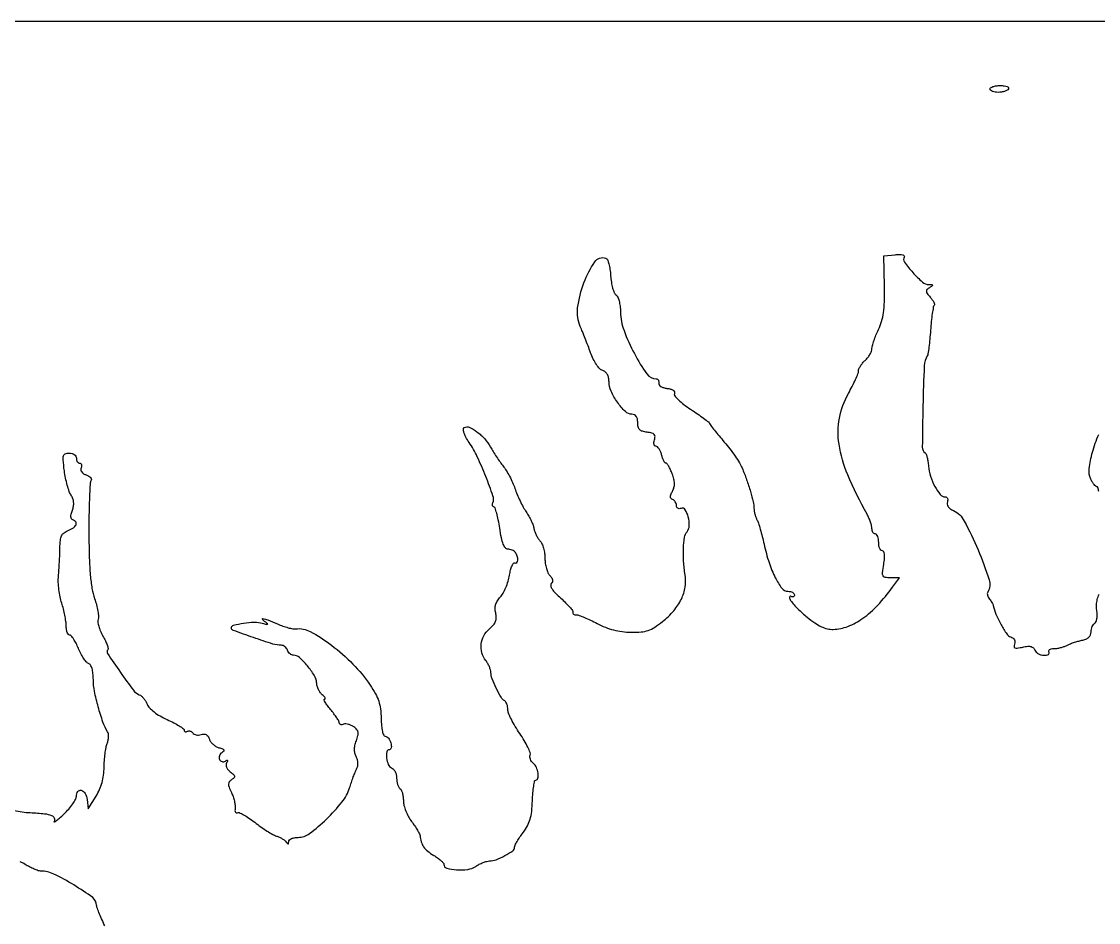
# Model space of a CAD drawing. Extents: x 0 to 1938, y 0 to 2000.
# Drawn here: x 1299.7 to 1619.2, y 1732.8 to 2000 of the extents above; entities that cross this region are included whole.
import ezdxf

# ---------------------------------------------------------------- set-up
doc = ezdxf.new("R2010")
doc.units = 0

msp = doc.modelspace()

# ---------------------------------------------------------------- linework, layer by layer
msp.add_lwpolyline([(1938, 2000), (969, 2000)])
msp.add_lwpolyline([(1592.5, 1980, -0.130646), (1592.093337, 1979.615492, -0.045439), (1591.346475, 1979.29375, -0.041396), (1590.42066, 1979.073842, -0.037634), (1589.440983, 1979, -0.039081), (1588.50628, 1979.07317, -0.058208), (1587.717039, 1979.29375, -0.076538), (1587.179376, 1979.617207, -0.222681), (1587, 1980, -0.257909), (1587.212425, 1980.384428, -0.061379), (1587.898586, 1980.70625, -0.048032), (1588.887118, 1980.927265, -0.031003), (1590.059017, 1981, -0.027979), (1591.243706, 1980.933656, -0.069343), (1592.083987, 1980.718784, -0.145541), (1592.490145, 1980.391769, -0.297719)], format="xyb", close=True)
for points in [[(1297.538527, 1765.962354, 0.036972), (1302.342511, 1765.33313, -0.010355), (1306.574948, 1765.00643, -0.065924), (1308.669226, 1764.517386, -0.213464), (1309.443845, 1763.74851, -0.22423), (1309.366135, 1762.680902, 0.71553), (1309.465993, 1762.568941, 0.062507), (1309.967667, 1762.859201, 0.019421), (1310.98996, 1763.699865, 0.007403), (1312.349823, 1764.946167, 0.023937), (1313.747061, 1766.397898, 0.027723), (1314.927761, 1767.909898, 0.028454), (1315.769176, 1769.280275, 0.124071), (1316, 1770.196167, -0.152792), (1316.439857, 1771.60196, -0.323972), (1317.460828, 1771.960492, -0.195827), (1318.606574, 1771.042193, -0.098777), (1319.183578, 1769.25), (1319.5, 1766.5), (1321.840576, 1770.264589, 0.035163), (1322.866843, 1772.207546, 0.035338), (1323.608759, 1774.271972, 0.03466), (1324.063483, 1776.458218, 0.031218), (1324.232984, 1778.764589, -0.015519), (1324.316328, 1780.74876, -0.013981), (1324.523609, 1782.794561, -0.014165), (1324.812742, 1784.617897, -0.042335), (1325.149562, 1785.833916, 0.039784), (1325.426161, 1786.813106, 0.039659), (1325.544561, 1787.824781, 0.042624), (1325.501469, 1788.722419, 0.107631), (1325.279915, 1789.333916, -0.055414), (1323.889267, 1792.203065, -0.018075), (1322.476625, 1796.698562, -0.01839), (1321.381927, 1801.341625, -0.046819), (1321.032646, 1804.781385, 0.023656), (1320.929877, 1806.650505, 0.047665), (1320.640541, 1808.096488, 0.065096), (1320.187871, 1809.102682, 0.164362), (1319.577702, 1809.608557, -0.125337), (1318.927982, 1810.068271, -0.028922), (1318.112132, 1811.14635, -0.028112), (1317.291166, 1812.535453, -0.024245), (1316.585799, 1814.077172, 0.020711), (1315.911117, 1815.57979, 0.029486), (1315.181137, 1816.847669, 0.029339), (1314.490531, 1817.775197, 0.221552), (1314.008097, 1818, -0.239409), (1313.620398, 1818.196925, -0.068815), (1313.291853, 1818.807812, -0.052894), (1313.064559, 1819.696721, -0.034853), (1312.985447, 1820.75, 0.033722), (1312.888293, 1822.08382, 0.013977), (1312.585685, 1823.867188, 0.013755), (1312.15376, 1825.767073, 0.017258), (1311.644993, 1827.5, -0.030953), (1311.163746, 1829.322312, -0.019422), (1310.817969, 1831.5, -0.019481), (1310.644021, 1833.678685, -0.033399), (1310.691492, 1835.5, 0.006608), (1310.838467, 1837.342136, 0.003676), (1310.971396, 1839.5907, 0.003665), (1311.072528, 1841.868691, 0.005922), (1311.121413, 1843.808766, -0.020408), (1311.247978, 1846.143395, -0.086792), (1311.616881, 1847.486155, -0.126136), (1312.340577, 1848.359058, -0.066175), (1313.589467, 1849.034015, 0.05442), (1315.117038, 1849.81392, 0.146876), (1315.892171, 1850.73729, 0.268033), (1315.79401, 1851.571875, 0.153236), (1314.946358, 1852.184547, -0.184703), (1314.556704, 1852.504208, -0.118027), (1314.39089, 1853.073338, -0.072198), (1314.47098, 1853.908409, -0.028646), (1314.808996, 1855.012704, 0.04522), (1315.142469, 1856.246692, 0.064989), (1315.191932, 1857.376263, 0.067817), (1314.951433, 1858.444415, 0.054882), (1314.422422, 1859.494823, -0.059963), (1313.874457, 1860.610868, -0.017186), (1313.300001, 1862.453167, -0.017034), (1312.790329, 1864.592989, -0.017338), (1312.430953, 1866.75, -0.007723), (1312.05908, 1869.970131, -0.092076), (1312.163972, 1871.214332, -0.244942), (1312.706405, 1871.798739, -0.08576), (1313.871169, 1872, -0.064113), (1314.710644, 1871.891914, -0.089668), (1315.395195, 1871.573847, -0.107389), (1315.840389, 1871.089228, -0.133043), (1316, 1870.5, 0.062722), (1316.07223, 1869.926468, 0.08088), (1316.284531, 1869.440625, 0.098158), (1316.599211, 1869.115494, 0.152681), (1316.968615, 1869, -0.171865), (1317.292324, 1868.885345, -0.149965), (1317.4938, 1868.585913, -0.105741), (1317.532131, 1868.129925, -0.059965), (1317.396294, 1867.590342, 0.130483), (1317.329915, 1866.971804, 0.122711), (1317.575584, 1866.38551, 0.097739), (1318.129408, 1865.884935, 0.058253), (1318.942199, 1865.518345, -0.053522), (1319.715174, 1865.178452, -0.096135), (1320.237523, 1864.72684, -0.136321), (1320.445843, 1864.227514, -0.171103), (1320.339697, 1863.740625, 0.125951), (1320.06556, 1862.863718, 0.003188), (1319.872605, 1858.675116, 0.006623), (1319.741802, 1853.723842, 0.004446), (1319.717609, 1848.062621, 0.005845), (1319.834163, 1840.91658, 0.014819), (1320.133273, 1835.732621, 0.020194), (1320.634134, 1831.830348, 0.041501), (1321.39874, 1828.848223, -0.018829), (1321.975255, 1826.959718, -0.022139), (1322.373176, 1825.131979, -0.021736), (1322.570849, 1823.579338, -0.11287), (1322.449679, 1822.729461, 0.12865), (1322.36131, 1821.933104, 0.032943), (1322.635419, 1820.654863, 0.03134), (1323.153852, 1819.188175, 0.02734), (1323.872489, 1817.727022, -0.016321), (1324.59581, 1816.334655, -0.024825), (1325.12255, 1815.077735, -0.022021), (1325.442465, 1814.055009, -0.267234), (1325.33952, 1813.672853, 0.35706), (1325.229835, 1812.574105, 0.005535), (1329.052833, 1806.955636, 0.00869), (1332.908774, 1801.62156, 0.141199), (1334.655822, 1800.301832, -0.086959), (1335.291356, 1799.92097, -0.040788), (1335.964834, 1799.234569, -0.038789), (1336.571157, 1798.379542, -0.04402), (1337.009321, 1797.475484, 0.101922), (1337.686044, 1796.411438, 0.036777), (1339.031379, 1795.213112, 0.032655), (1340.826249, 1794.014306, 0.024782), (1342.932717, 1792.933612, -0.013492), (1344.874379, 1791.992202, -0.02018), (1346.511486, 1791.057487, -0.015855), (1347.768152, 1790.214531, -0.241603), (1348, 1789.762726, 0.127191), (1348.074633, 1789.474084, 0.189137), (1348.273452, 1789.309692, 0.147202), (1348.574713, 1789.30224, 0.071622), (1348.930902, 1789.457295, -0.112784), (1349.336156, 1789.595632, -0.10021), (1349.780245, 1789.55313, -0.094203), (1350.195018, 1789.335602, -0.086805), (1350.515059, 1788.975635, 0.134001), (1350.901651, 1788.614903, 0.074126), (1351.515508, 1788.400236, 0.065134), (1352.253094, 1788.357154, 0.058966), (1353.003506, 1788.501113, -0.072541), (1353.858153, 1788.641232, -0.131222), (1354.541637, 1788.471597, -0.126162), (1355.06717, 1787.976856, -0.064399), (1355.452468, 1787.14976, 0.081141), (1355.850448, 1786.364844, 0.05203), (1356.537152, 1785.605417, 0.050831), (1357.389569, 1784.983774, 0.065311), (1358.283119, 1784.607996, -0.019927), (1359.376331, 1784.260818, -0.180031), (1359.752372, 1783.941763, -0.334758), (1359.703642, 1783.583301, -0.05433), (1359.121885, 1783.111829, 0.168695), (1358.415391, 1782.209075, 0.18942), (1358.464349, 1781.112254, 0.229612), (1359.211088, 1780.482792, 0.203376), (1360.223607, 1780.638197, -0.036975), (1360.642021, 1780.855846, -0.375056), (1360.814247, 1780.800317, -0.25411), (1360.823984, 1780.577021, -0.024871), (1360.554371, 1780.087974, 0.141641), (1360.389907, 1779.498686, 0.096471), (1360.530101, 1778.812696, 0.07783), (1360.964333, 1778.103308, 0.05341), (1361.649862, 1777.452468, -0.022444), (1362.615534, 1776.643035, -0.165914), (1362.899156, 1776.123221, -0.244041), (1362.749768, 1775.653763, -0.050812), (1362.056856, 1775.090616, 0.075625), (1361.361396, 1774.465882, 0.168155), (1361.11724, 1773.80678, 0.100363), (1361.280144, 1772.903795, 0.017783), (1361.975543, 1771.321613, -0.028885), (1362.478421, 1770.104846, -0.025247), (1362.86388, 1768.782676, -0.026061), (1363.089459, 1767.55057, -0.065759), (1363.08731, 1766.640689, 0.04146), (1363.052916, 1765.964464, 0.104223), (1363.16951, 1765.487503, 0.212191), (1363.408223, 1765.284319, 0.21329), (1363.718292, 1765.325895, -0.247118), (1364.283629, 1765.364991, -0.022101), (1365.601635, 1764.712512, -0.024751), (1367.183587, 1763.735263, -0.016644), (1368.892458, 1762.473143, 0.01324), (1370.69436, 1761.12326, 0.013399), (1372.558155, 1759.876211, 0.013297), (1374.235795, 1758.879026, 0.051898), (1375.342789, 1758.403156, -0.033076), (1376.222519, 1758.063543, -0.029807), (1377.082134, 1757.600453, -0.031056), (1377.802587, 1757.090639, -0.077744), (1378.234687, 1756.615219, 0.025255), (1378.584138, 1756.138969, 0.272748), (1378.79927, 1756.059285, 0.324788), (1378.944398, 1756.210487, 0.031154), (1378.984687, 1756.75, -0.203272), (1379.195333, 1757.230274, -0.082728), (1379.79973, 1757.636096, -0.063108), (1380.691572, 1757.912149, -0.043047), (1381.75, 1758.005624, 0.161698), (1385.146629, 1759.141291, 0.030675), (1390.187374, 1763.427013, 0.033197), (1394.7899, 1768.483084, 0.091528), (1397.046684, 1772.718631, -0.007111), (1397.571694, 1774.296383, -0.006461), (1398.157761, 1775.910051, -0.00648), (1398.719332, 1777.339826, -0.020639), (1399.145613, 1778.273032, 0.066772), (1399.447142, 1779.135266, 0.059172), (1399.527794, 1780.083353, 0.057644), (1399.383524, 1781.04769, 0.056995), (1399.022715, 1781.957557, -0.063526), (1398.632279, 1782.980799, -0.061409), (1398.505195, 1784.081293, -0.054326), (1398.646821, 1785.294201, -0.034648), (1399.058855, 1786.654801, 0.02788), (1399.54139, 1788.173845, 0.107022), (1399.579439, 1789.159089, 0.135642), (1399.206605, 1789.942341, 0.056439), (1398.337692, 1790.742341, 0.047318), (1397.561911, 1791.204005, 0.045794), (1396.704736, 1791.517593, 0.049421), (1395.896693, 1791.64835, 0.107429), (1395.278694, 1791.55345, -0.060987), (1394.789285, 1791.431303, -0.107107), (1394.375616, 1791.4689, -0.150488), (1394.103883, 1791.65591, -0.168902), (1394, 1791.95466, 0.130344), (1393.864824, 1792.464386, 0.014893), (1393.239512, 1793.488345, 0.017177), (1392.40254, 1794.679842, 0.013197), (1391.411106, 1795.923275, -0.015532), (1390.476499, 1797.106731, -0.03117), (1389.829125, 1798.105554, -0.045392), (1389.511354, 1798.813287, -0.503007), (1389.661106, 1799.031803, 0.318324), (1389.828053, 1799.159842, 0.205559), (1389.801392, 1799.41211, 0.071656), (1389.495945, 1799.810726, 0.026115), (1388.960653, 1800.281803, -0.073705), (1388.359243, 1800.921968, -0.041837), (1387.826734, 1801.84467, -0.040714), (1387.436466, 1802.886508, -0.052693), (1387.26214, 1803.89154, 0.121523), (1386.564213, 1806.083027, 0.0377), (1384.524313, 1808.907165, 0.035821), (1382.15193, 1811.341459, 0.183692), (1380.419898, 1812, -0.109137), (1379.915916, 1812.111332, -0.066345), (1379.399133, 1812.440625, -0.061623), (1378.948417, 1812.926489, -0.064687), (1378.638374, 1813.5, 0.068977), (1378.322599, 1814.072371, 0.063636), (1377.855446, 1814.555119, 0.067602), (1377.314246, 1814.879322, 0.104383), (1376.781385, 1814.985513, -0.078902), (1374.285043, 1815.353029, -0.007926), (1368.551566, 1817.249865, -0.003498), (1362.515148, 1819.401137, -0.315222), (1362, 1820.137064, -0.342347), (1362.630311, 1820.949746, -0.025163), (1365.580507, 1821.551221, -0.031887), (1368.784965, 1821.830885, -0.074826), (1371.163061, 1821.529474, 0.005695), (1372.385596, 1821.19894, 0.17383), (1372.696013, 1821.22744, 0.558926), (1372.714693, 1821.3882, 0.014081), (1372, 1821.919181, -0.063978), (1371.191887, 1822.654981, -0.698466), (1371.338469, 1822.914002, -0.054336), (1372.750589, 1822.519941, -0.007143), (1375.627876, 1821.320423, 0.017389), (1377.224447, 1820.692903, 0.018816), (1378.819658, 1820.195786, 0.018674), (1380.211895, 1819.874027, 0.081092), (1381.056067, 1819.850427, -0.158981), (1385.389399, 1819.055435, -0.037504), (1391.659996, 1815.020793, -0.037483), (1398.043961, 1809.403064, -0.044197), (1403.140214, 1803.176321, -0.023083), (1404.736324, 1800.581115, -0.046714), (1405.695733, 1798.384967, -0.048521), (1406.209534, 1796.103877, -0.026925), (1406.411336, 1793.256021, 0.017105), (1406.521767, 1791.097338, 0.03586), (1406.784434, 1789.438141, 0.046356), (1407.15703, 1788.318825, 0.296099), (1407.633369, 1788.006021, -0.151269), (1408.105638, 1787.857042, -0.068794), (1408.587445, 1787.414269, -0.058884), (1409.005654, 1786.765504, -0.049835), (1409.289749, 1786, -0.040966), (1409.424365, 1785.233678, -0.070464), (1409.392877, 1784.5875, -0.106581), (1409.210205, 1784.157535, -0.24384), (1408.90638, 1784, 0.353086), (1408.124451, 1783.36918, 0.081021), (1408.030772, 1781.549019, 0.069576), (1408.52992, 1779.587613, 0.206947), (1409.5, 1778.638374, -0.122922), (1410.074151, 1778.236212, -0.064545), (1410.559375, 1777.505595, -0.058178), (1410.888401, 1776.578718, -0.05628), (1411, 1775.590402, 0.037171), (1411.073827, 1774.59871, 0.041106), (1411.29375, 1773.662745, 0.045117), (1411.615428, 1772.908481, 0.131736), (1412, 1772.5, -0.148449), (1412.385725, 1772.062401, -0.039674), (1412.70625, 1771.18, -0.036589), (1412.926416, 1770.070948, -0.030716), (1413, 1768.874261, 0.062363), (1413.172889, 1767.493492, 0.031166), (1413.713226, 1765.814982, 0.030363), (1414.498497, 1764.122691, 0.039129), (1415.428005, 1762.683278, -0.012386), (1416.363838, 1761.391179, -0.015324), (1417.167444, 1760.141338, -0.013708), (1417.774817, 1759.064002, -0.100886), (1417.939964, 1758.5, 0.05456), (1418.2953, 1756.679577, 0.076539), (1419.021264, 1755.194062, 0.069878), (1420.217122, 1753.902317, 0.037726), (1421.998716, 1752.65983, -0.020639), (1423.14809, 1751.91525, -0.027791), (1424.118373, 1751.143886, -0.027372), (1424.826165, 1750.440921, -0.185611), (1425, 1749.988777, 0.336587), (1425.85047, 1748.868531, 0.052227), (1428.777224, 1748.372962, 0.050528), (1432.099925, 1748.497949, 0.110818), (1434.469229, 1749.387881, -0.026103), (1435.527576, 1750.004925, -0.024109), (1436.672437, 1750.52644, -0.024869), (1437.737186, 1750.890552, -0.070058), (1438.514477, 1751, 0.092488), (1440.489267, 1751.368442, 0.032864), (1443.105029, 1752.582706, 0.027796), (1445.453393, 1754.041605, 0.244538), (1446, 1755.092402, -0.116422), (1446.138925, 1755.680962, -0.015708), (1446.746368, 1756.806176, -0.017421), (1447.567916, 1758.11289, -0.013876), (1448.540826, 1759.464639, 0.039121), (1449.803166, 1761.419402, 0.052869), (1450.601655, 1763.364382, 0.044073), (1451.063372, 1765.691912, 0.018358), (1451.290826, 1768.888824, -0.011533), (1451.42505, 1771.225391, -0.018869), (1451.658868, 1773.19467, -0.013388), (1451.944435, 1774.74039, -0.350705), (1452.25, 1774.990907, 0.350373), (1452.905567, 1775.527728, 0.087469), (1452.959247, 1777.011993, 0.06915), (1452.46681, 1778.747843, 0.116413), (1451.559441, 1779.950668, -0.063267), (1451.044603, 1780.501422, -0.063168), (1450.683515, 1781.163693, -0.069098), (1450.523397, 1781.832382, -0.116385), (1450.600478, 1782.401244, 0.184705), (1450.601329, 1783.16465, 0.020397), (1449.900425, 1784.799756, 0.022706), (1448.862195, 1786.740811, 0.016496), (1447.541037, 1788.804024, -0.016273), (1446.185419, 1790.918968, -0.018888), (1445.040179, 1793.016876, -0.018218), (1444.210748, 1794.847182, -0.097571), (1444, 1795.916876, 0.043534), (1443.930679, 1796.711527, 0.04472), (1443.724851, 1797.474772, 0.048842), (1443.422854, 1798.099325, 0.117846), (1443.063324, 1798.460864, -0.122295), (1441.980365, 1799.56915, -0.019714), (1440.545688, 1802.252196, -0.021535), (1439.326099, 1805.069403, -0.086607), (1438.968197, 1806.903638, 0.066345), (1438.853099, 1807.652936, 0.029042), (1438.514453, 1808.601275, 0.02811), (1438.032526, 1809.580736, 0.033538), (1437.468197, 1810.44113, -0.091874), (1436.298879, 1812.775797, -0.098407), (1436.082599, 1815.316803, -0.097615), (1436.855313, 1817.763685, -0.088883), (1438.517002, 1819.827834, 0.03472), (1439.718002, 1821.028145, 0.084901), (1440.36586, 1822.092268, 0.098216), (1440.571475, 1823.211526, 0.05801), (1440.394698, 1824.563532, -0.056574), (1440.22183, 1825.856838, -0.075784), (1440.376682, 1827.028258, -0.071349), (1440.885508, 1828.152034, -0.043919), (1441.772148, 1829.305363, 0.059336), (1442.595541, 1830.447448, 0.027051), (1443.400391, 1832.105011, 0.026325), (1444.069286, 1833.964517, 0.032742), (1444.483067, 1835.754249, -0.021759), (1444.814461, 1837.346064, -0.040407), (1445.24104, 1838.593354, -0.057358), (1445.690249, 1839.369086, -0.389269), (1446.088616, 1839.445232, 0.344872), (1446.657858, 1839.508463, 0.18926), (1446.96186, 1840.18579, 0.089695), (1446.80372, 1841.384853, 0.081074), (1446.234687, 1842.5, 0.081179), (1445.843786, 1842.882981, 0.048137), (1445.275189, 1843.20625, 0.046651), (1444.628236, 1843.426064, 0.058641), (1444, 1843.5, -0.228992), (1443.255009, 1843.860076, -0.075181), (1442.632904, 1844.94592, -0.042979), (1442.085985, 1846.817648, -0.012842), (1441.574481, 1849.75, 0.011644), (1441.162476, 1852.145829, 0.018692), (1440.687861, 1854.164062, 0.013182), (1440.20757, 1855.746324, 0.323011), (1439.855865, 1856, -0.190978), (1439.594664, 1856.103544, -0.145509), (1439.438477, 1856.371963, -0.097387), (1439.420522, 1856.781318, -0.054073), (1439.548678, 1857.266258, 0.176551), (1439.5826, 1859.272329, 0.01054), (1437.451629, 1865.044293, 0.016873), (1434.927193, 1870.876553, 0.035607), (1432.506894, 1875.168947, -0.020831), (1431.545332, 1876.762405, -0.045489), (1430.97673, 1878.069304, -0.067133), (1430.796197, 1879.031892, -0.27368), (1431.061625, 1879.538086, -0.24757), (1432.544637, 1879.639374, -0.05481), (1434.819467, 1878.316579, -0.050725), (1437.129048, 1876.217979, -0.058452), (1438.845746, 1873.788188, 0.013731), (1439.631666, 1872.433758, 0.008275), (1440.63337, 1870.870228, 0.008286), (1441.681143, 1869.348219, 0.014344), (1442.608279, 1868.123976, -0.032543), (1443.51352, 1866.833695, -0.016237), (1444.49536, 1865.095793, -0.016046), (1445.399162, 1863.223316, -0.022736), (1446.071821, 1861.5, 0.018433), (1446.736765, 1859.752206, 0.012356), (1447.618768, 1857.803964, 0.012453), (1448.568078, 1855.956805, 0.023897), (1449.434891, 1854.534773, -0.021019), (1450.225712, 1853.254045, -0.018571), (1450.941777, 1851.858242, -0.01897), (1451.49256, 1850.551626, -0.052436), (1451.74524, 1849.587115, 0.048414), (1451.967632, 1848.709552, 0.028122), (1452.392516, 1847.707893, 0.027898), (1452.936416, 1846.742762, 0.041673), (1453.52389, 1845.973602, -0.081314), (1454.091052, 1845.09513, -0.034009), (1454.566393, 1843.764199, -0.032514), (1454.891192, 1842.240579, -0.036273), (1455, 1840.742688, 0.035654), (1455.10592, 1839.259199, 0.03381), (1455.421741, 1837.778566, 0.035656), (1455.883774, 1836.508991, 0.091526), (1456.435714, 1835.707143, -0.048901), (1456.998593, 1835.021904, -0.102062), (1457.257791, 1834.385066, -0.131329), (1457.212419, 1833.804938, -0.112011), (1456.884379, 1833.284379, 0.261713), (1456.703997, 1832.641261, 0.084562), (1457.110133, 1831.699652, 0.049811), (1458.092403, 1830.473657, 0.018474), (1459.698665, 1828.950529, -0.014157), (1461.137058, 1827.609965, -0.021077), (1462.30992, 1826.351303, -0.017076), (1463.169414, 1825.274928, -0.239927), (1463.25, 1824.801864, 0.175825), (1463.263983, 1824.497237, 0.137708), (1463.470312, 1824.235548, 0.098714), (1463.85241, 1824.059081, 0.059034), (1464.351061, 1824, -0.086767), (1465.13738, 1823.862512, -0.011676), (1466.708097, 1823.254098, -0.013189), (1468.550256, 1822.433029, -0.010758), (1470.477778, 1821.460759, 0.027029), (1472.941279, 1820.317068, 0.031991), (1475.380729, 1819.517749, 0.032194), (1477.88883, 1819.039777, 0.028008), (1480.557686, 1818.85816, 0.022737), (1483.55599, 1818.95871, 0.062118), (1485.629939, 1819.385746, 0.06327), (1487.513798, 1820.303936, 0.024269), (1489.875167, 1822.019923, 0.045987), (1493.198361, 1825.234945, 0.064614), (1495.46047, 1828.680273, 0.072521), (1496.594302, 1832.254981, 0.081733), (1496.591611, 1835.855685, -0.024756), (1496.133642, 1839.843254, -0.026938), (1496.090785, 1843.745121, -0.026398), (1496.405513, 1847.025072, -0.136916), (1497.141433, 1848.670417, 0.169805), (1497.800698, 1850.441626, 0.066442), (1497.503073, 1853.069752, 0.07871), (1496.593957, 1855.204815, 0.358683), (1495.405049, 1855.601937, -0.087959), (1494.860731, 1855.496722, -0.140287), (1494.406264, 1855.619217, -0.151147), (1494.107602, 1855.953795, -0.107592), (1494, 1856.448051, 0.076271), (1493.914378, 1857.006085, 0.067597), (1493.664127, 1857.538365, 0.070365), (1493.29365, 1857.965077, 0.098712), (1492.856602, 1858.214466, -0.129404), (1492.393835, 1858.51708, -0.181824), (1492.215041, 1858.971872, -0.101043), (1492.342914, 1859.649364, -0.025867), (1492.820215, 1860.664069, 0.057867), (1493.273714, 1861.813502, 0.068799), (1493.416474, 1862.970145, 0.058219), (1493.24544, 1864.269438, 0.028441), (1492.744376, 1865.86627, 0.017569), (1492.242338, 1867.06687, 0.025838), (1491.711483, 1868.079467, 0.023765), (1491.214657, 1868.834412, 0.239749), (1490.88917, 1869, -0.23998), (1490.59016, 1869.152283, -0.037325), (1490.230004, 1869.734375, -0.03466), (1489.878673, 1870.542344, -0.023748), (1489.589356, 1871.5, 0.037119), (1489.272113, 1872.45696, 0.049092), (1488.838264, 1873.265625, 0.058387), (1488.36026, 1873.824944, 0.188948), (1487.91356, 1874, -0.211766), (1487.563054, 1874.15542, -0.12916), (1487.350749, 1874.564051, -0.084906), (1487.317795, 1875.186808, -0.047734), (1487.477542, 1875.929242, 0.066555), (1487.651704, 1876.917627, 0.204926), (1487.415862, 1877.539003, 0.144366), (1486.723573, 1877.932662, 0.028872), (1485.308814, 1878.179242, -0.040506), (1483.903962, 1878.457877, -0.129017), (1483.086892, 1878.94033, -0.141824), (1482.655824, 1879.731217, -0.052976), (1482.513884, 1881, 0.046286), (1482.404839, 1882.108469, 0.10361), (1482.079156, 1882.885171, 0.134448), (1481.535065, 1883.343427, 0.106915), (1480.782696, 1883.511403, -0.195346), (1478.845912, 1884.313132, -0.044568), (1476.504536, 1887.073734, -0.045767), (1474.60368, 1890.371696, -0.108269), (1474, 1893.126892, 0.048223), (1473.881684, 1894.350807, 0.080065), (1473.524526, 1895.321616, 0.094109), (1472.932939, 1896.023997, 0.094232), (1472.125312, 1896.460228, -0.129609), (1471.268409, 1897.003584, -0.038393), (1470.294738, 1898.229657, -0.034578), (1469.342299, 1899.872939, -0.026739), (1468.530972, 1901.777615, 0.003687), (1467.775603, 1903.805324, 0.00289), (1466.927305, 1905.99405, 0.002921), (1466.114391, 1908.021245, 0.007159), (1465.486512, 1909.5, -0.138162), (1464.697022, 1915.051526, -0.055914), (1466.568494, 1922.535691, -0.060172), (1469.752259, 1928.697017, -0.335668), (1473.057433, 1929.814189, -0.218776), (1473.512707, 1929.387913, -0.030069), (1473.941346, 1928.125784, -0.029961), (1474.288339, 1926.476539, -0.021154), (1474.487165, 1924.592873, 0.023124), (1474.696691, 1922.680037, 0.029182), (1475.07419, 1920.940437, 0.029764), (1475.547995, 1919.564128, 0.157831), (1476.057177, 1918.964662, -0.156128), (1476.552239, 1918.385733, -0.034724), (1476.977499, 1917.137228, -0.032858), (1477.28587, 1915.560819, -0.026596), (1477.413863, 1913.841437, 0.082686), (1478.449086, 1908.343752, 0.035145), (1481.524157, 1901.483278, 0.030332), (1485.240189, 1895.453271, 0.244151), (1488.038955, 1894, -0.139349), (1488.385129, 1893.901612, -0.125599), (1488.644256, 1893.632812, -0.104747), (1488.773346, 1893.227668, -0.074417), (1488.75, 1892.75, 0.207388), (1488.858527, 1892.244746, 0.095796), (1489.355822, 1891.772823, 0.069454), (1490.170473, 1891.399667, 0.044007), (1491.195157, 1891.18887, -0.037573), (1492.286133, 1890.979005, -0.087244), (1493.037633, 1890.625946, -0.1438), (1493.405934, 1890.162881, -0.19042), (1493.411231, 1889.629268, 0.265956), (1493.517731, 1888.940781, 0.032297), (1494.58751, 1887.764275, 0.030702), (1496.180781, 1886.403328, 0.018617), (1498.216074, 1884.985957, -0.007796), (1500.26589, 1883.623369, -0.010898), (1502.051411, 1882.337713, -0.007486), (1503.493691, 1881.216453, -0.126459), (1503.85256, 1880.73788, 0.065949), (1504.158402, 1880.208078, 0.004105), (1505.275986, 1878.778332, 0.006015), (1506.646064, 1877.096842, 0.004423), (1508.203181, 1875.265242, -0.014894), (1509.827659, 1873.271258, -0.013134), (1511.402639, 1871.100121, -0.013311), (1512.719101, 1869.067332, -0.038408), (1513.480653, 1867.572921, -0.013078), (1514.825992, 1864.087451, -0.01371), (1515.964707, 1860.5904, -0.013417), (1516.781507, 1857.526678, -0.058494), (1517, 1855.665433, 0.041241), (1517.063904, 1854.891981, 0.022503), (1517.262424, 1853.959978, 0.022282), (1517.551122, 1853.024777, 0.032809), (1517.893358, 1852.236431, -0.040004), (1518.312727, 1851.231102, -0.00824), (1518.878368, 1849.394452, -0.008617), (1519.465051, 1847.232994, -0.008016), (1519.99208, 1845, 0.024265), (1521.482955, 1839.490387, 0.039119), (1523.334651, 1834.998233, 0.046417), (1525.295333, 1831.884398, 0.23311), (1527.089206, 1831, -0.053462), (1527.820232, 1830.921612, -0.073241), (1528.438704, 1830.688914, -0.093022), (1528.853928, 1830.3451, -0.175183), (1529, 1829.940983, -0.107279), (1528.922794, 1829.58529, -0.18139), (1528.709615, 1829.37252, -0.162559), (1528.389118, 1829.339308, -0.083829), (1528.011454, 1829.492921, 0.568465), (1527.546355, 1829.250641, 0.180273), (1527.843852, 1828.288846, 0.032691), (1530.030175, 1825.806376, 0.024233), (1532.743438, 1823.354034, 0.020186), (1535.042166, 1821.62061, 0.041534), (1536.993378, 1820.496365, 0.052389), (1538.766222, 1819.879168, 0.064758), (1540.504843, 1819.702972, 0.086717), (1544.860864, 1820.592058, 0.06109), (1549.266035, 1822.97789, 0.050536), (1553.699554, 1826.861558, 0.030621), (1558.139617, 1832.25), (1560.136188, 1835), (1557.480196, 1835, -0.036791), (1555.907291, 1835.115895, -0.245782), (1555.293067, 1835.562897, -0.146345), (1555.13483, 1836.489988, -0.011449), (1555.5, 1839, 0.017705), (1555.732511, 1840.751726, 0.049846), (1555.728741, 1841.986095, 0.08943), (1555.512076, 1842.736606, 0.285218), (1555.087898, 1843, -0.21307), (1554.671815, 1843.185742, -0.08033), (1554.31957, 1843.734375, -0.061119), (1554.079758, 1844.542844, -0.041592), (1554, 1845.5, 0.038131), (1553.926884, 1846.457356, 0.057076), (1553.70625, 1847.265625, 0.074992), (1553.382936, 1847.817169, 0.226478), (1553, 1848, -0.156967), (1552.6186, 1848.122759, -0.097357), (1552.29375, 1848.468739, -0.079408), (1552.074457, 1848.985508, -0.060785), (1552, 1849.595708, 0.061823), (1551.901514, 1850.389186, 0.021146), (1551.570218, 1851.502375, 0.020649), (1551.096945, 1852.712377, 0.022415), (1550.536913, 1853.845708, -0.024976), (1544.837645, 1865.529498, -0.062702), (1542.234999, 1874.626622, -0.084256), (1542.348607, 1882.352245, -0.082936), (1545, 1889.653995, 0.010083), (1546.148808, 1891.789042, 0.012784), (1547.11875, 1893.807761, 0.010842), (1547.845245, 1895.52295, 0.095027), (1548, 1896.329864, -0.104615), (1548.136944, 1896.977213, -0.036486), (1548.5875, 1897.822158, -0.034334), (1549.23465, 1898.707018, -0.033795), (1550, 1899.5, 0.040647), (1550.765297, 1900.314956, 0.037397), (1551.4125, 1901.265092, 0.039534), (1551.858936, 1902.20316, 0.091546), (1552, 1902.967158, -0.066953), (1552.119665, 1903.85681, -0.015373), (1552.565877, 1905.308774, -0.015623), (1553.188977, 1906.963469, -0.014674), (1553.926389, 1908.611508, 0.040098), (1554.868247, 1911.040402, 0.03885), (1555.42252, 1913.614277, 0.028521), (1555.674773, 1916.865992, 0.010025), (1555.676389, 1921.549337), (1555.5, 1930.5), (1558.852919, 1930.821034, -0.021023), (1560.221851, 1930.894229, -0.064881), (1561.140169, 1930.785172, -0.165361), (1561.559094, 1930.51337, -0.315119), (1561.580903, 1930.130905, 0.303438), (1561.63353, 1928.654951, 0.025993), (1564.124379, 1925.554695, 0.028706), (1566.973535, 1922.71011, 0.181427), (1568.853592, 1921.984687, -0.012721), (1569.762652, 1921.953092, -0.341094), (1569.933692, 1921.803797, -0.298061), (1569.842838, 1921.578695, -0.010959), (1569.039763, 1921.045737, 0.056952), (1568.32669, 1920.471724, 0.220619), (1568.139619, 1919.951111, 0.142138), (1568.387644, 1919.314866, 0.020372), (1569.291945, 1918.229898, -0.029864), (1569.906435, 1917.463536, -0.045489), (1570.333839, 1916.72603, -0.056336), (1570.537315, 1916.115626, -0.253907), (1570.434146, 1915.767479, 0.155579), (1570.189658, 1915.29407, 0.006347), (1569.888808, 1913.372909, 0.010556), (1569.605831, 1911.055956, 0.007235), (1569.378407, 1908.416482, -0.005805), (1569.157342, 1905.762105, -0.008143), (1568.893923, 1903.398468, -0.005231), (1568.621067, 1901.430015, -0.101692), (1568.410894, 1900.855824, 0.128858), (1567.499631, 1897.881219, 0.004731), (1567.12517, 1885.999032, 0.003122), (1566.931662, 1873.751373, 0.238613), (1567.775689, 1872.04314, -0.148228), (1568.073262, 1871.637628, -0.022569), (1568.367071, 1870.665911, -0.023604), (1568.614697, 1869.452388, -0.018481), (1568.771788, 1868.117409, 0.058243), (1569.366857, 1865.128631, 0.04536), (1570.668741, 1862.079558, 0.045971), (1572.260963, 1859.68124, 0.226993), (1573.684223, 1859, -0.132309), (1574.118178, 1858.883121, -0.153582), (1574.405431, 1858.568423, -0.125699), (1574.494863, 1858.090448, -0.075465), (1574.370546, 1857.523244, 0.134091), (1574.301498, 1856.833792, 0.10952), (1574.580844, 1856.144322, 0.084179), (1575.209608, 1855.49729, 0.047598), (1576.151931, 1854.936742, -0.161657), (1579.39573, 1851.841008, -0.022249), (1583.458895, 1843.292933, -0.020117), (1586.784604, 1834.430569, -0.221611), (1586.351689, 1830.760027, 0.128868), (1586.225067, 1830.346672, 0.067406), (1586.275766, 1829.807064, 0.060023), (1586.485032, 1829.23054, 0.056217), (1586.828873, 1828.706195, -0.019749), (1587.222919, 1828.191315, -0.019165), (1587.579296, 1827.641886, -0.019482), (1587.85482, 1827.135291, -0.064467), (1587.97777, 1826.776822, 0.051179), (1588.79473, 1824.172082, 0.026038), (1590.314679, 1821.090785, 0.021407), (1592.012014, 1818.341713, 0.166695), (1593.198971, 1817.449631, -0.078455), (1593.857895, 1817.114306, -0.116417), (1594.279147, 1816.625866, -0.121657), (1594.426578, 1816.017507, -0.090758), (1594.298839, 1815.336378, 0.082927), (1594.144303, 1814.577662, 0.32358), (1594.395641, 1814.202637, 0.128996), (1595.107435, 1814.132736, 0.01438), (1596.723076, 1814.439177, -0.027597), (1598.206196, 1814.680082, -0.086809), (1599.208657, 1814.612475, -0.132261), (1599.885951, 1814.239368, -0.109908), (1600.341823, 1813.551607, 0.103897), (1600.725055, 1812.958239, 0.066704), (1601.376385, 1812.455785, 0.062812), (1602.183982, 1812.115855, 0.068342), (1603.027632, 1812, 0.047067), (1603.785336, 1812.071484, 0.102478), (1604.322431, 1812.29375, 0.180106), (1604.555628, 1812.621929, 0.20661), (1604.5, 1813, -0.204345), (1604.442688, 1813.3781, -0.180886), (1604.672336, 1813.70625, -0.103456), (1605.203729, 1813.928484, -0.047517), (1605.954552, 1814, 0.036955), (1606.874615, 1814.068094, 0.023529), (1607.928392, 1814.276007, 0.023613), (1608.948515, 1814.579387, 0.039948), (1609.763569, 1814.939597, -0.029378), (1610.622499, 1815.341085, -0.013011), (1611.797736, 1815.773402, -0.012826), (1613.069993, 1816.168103, -0.016876), (1614.25, 1816.458649, 0.045344), (1615.461725, 1816.831221, 0.087514), (1616.316913, 1817.371569, 0.108287), (1616.821685, 1818.08317, 0.100647), (1617, 1818.960035, -0.051601), (1617.081272, 1819.745453, -0.048248), (1617.321985, 1820.516396, -0.05174), (1617.676031, 1821.160717, -0.10321), (1618.096119, 1821.559405, 0.167028), (1618.484948, 1822.034164, 0.049178), (1618.727529, 1822.9574, 0.043371), (1618.811317, 1824.11943, 0.034878), (1618.705609, 1825.368422, -0.050291), (1618.621463, 1826.934922, -0.045901), (1618.844906, 1828.537073, -0.043289), (1619.376208, 1830.157507, -0.035543)], [(1619.303971, 1860.604687, 0.022053), (1619.036536, 1861.765799, 0.337036), (1618.728561, 1862, -0.189001), (1618.365103, 1862.142478, -0.037652), (1617.881505, 1862.663317, -0.035024), (1617.3787, 1863.393478, -0.026382), (1616.928263, 1864.258101, -0.136888), (1616.441892, 1867.361832, -0.038398), (1617.394123, 1872.223847, -0.037561), (1619.294702, 1877.508296, -0.043362)], [(1324.422147, 1731.763916, -0.005193), (1323.494262, 1733.849477, -0.00726), (1322.711506, 1735.733847, -0.004637), (1322.094199, 1737.325819, -0.090405), (1322, 1737.842544, 0.239053), (1320.840221, 1740.129696, 0.020792), (1315.255644, 1743.873896, 0.025639), (1309.288612, 1747.116469, 0.112092), (1305.397051, 1748, -0.08406), (1304.673154, 1748.122568, -0.018048), (1303.482736, 1748.586402, -0.018368), (1302.126609, 1749.23209, -0.016607), (1300.77417, 1749.996262, 0.031879), (1299.319021, 1750.760841, 0.02488)]]:
    msp.add_lwpolyline(points, format="xyb")

doc.saveas('drawing.dxf')
